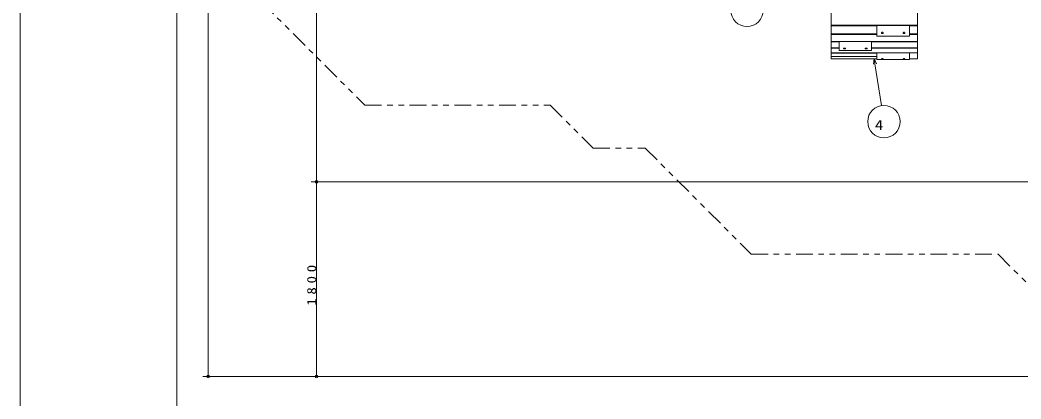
# Model space of a CAD drawing. Units: millimetres on the paper. Extents: x 0 to 420, y -594 to 297.
# Drawn here: x 0 to 178.8, y 94.7 to 162.4 of the extents above; entities that cross this region are included whole.
import ezdxf
from ezdxf.enums import TextEntityAlignment as Align

# ---------------------------------------------------------------- set-up
doc = ezdxf.new("R2010")
doc.units = ezdxf.units.MM
doc.linetypes.add('USER3', pattern=[8, 3, -1, 1, -1, 1, -1])
for name, color, linetype, lineweight in [('0_2', 7, 'Continuous', 13), ('2D', 7, 'Continuous', 13), ('2D_DIMENSION', 7, 'Continuous', 13), ('2D_OUTLINE', 7, 'USER3', 13), ('AM_5', 7, 'Continuous', 13), ('FMT', 7, 'Continuous', 13)]:
    doc.layers.add(name, color=color, linetype=linetype, lineweight=lineweight)
doc.styles.add('ＭＳ ゴシック', font='')
doc.styles.get('ＭＳ ゴシック').set_extended_font_data('MS Gothic')

msp = doc.modelspace()

# ---------------------------------------------------------------- linework, layer by layer
at = {"layer": '0_2'}
for p, q in [((0, 0), (0, 297)), ((52.961, 133.497), (52.961, 133.98)), ((52.963, 133.489), (52.963, 133.006)), ((33.601, 98.733), (33.601, 99.215)), ((52.963, 98.733), (52.963, 99.215))]:
    msp.add_line(p, q, dxfattribs=at)
for centre in [(52.961, 133.497), (52.963, 133.489), (33.601, 98.733), (52.963, 98.733)]:
    msp.add_circle(centre, 0.241, dxfattribs=at)
at = {"layer": '2D'}
for p, q in [((144.881, 155.469), (144.881, 174.444)), ((160.332, 155.469), (160.332, 174.441)), ((144.881, 161.453), (160.332, 161.453)), ((144.881, 161.343), (153.089, 161.343)), ((153.089, 161.411), (153.089, 159.495)), ((158.883, 161.411), (153.089, 161.411)), ((158.883, 161.411), (158.883, 159.495)), ((158.883, 161.343), (160.332, 161.343)), ((144.881, 159.909), (153.089, 159.909)), ((144.881, 159.811), (153.089, 159.811)), ((158.883, 159.495), (153.089, 159.495)), ((153.894, 160.102), (153.891, 160.079)), ((153.891, 160.079), (153.894, 160.057)), ((153.903, 160.124), (153.894, 160.102)), ((153.894, 160.057), (153.903, 160.035)), ((153.918, 160.144), (153.903, 160.124)), ((153.903, 160.035), (153.918, 160.015)), ((153.939, 160.162), (153.918, 160.144)), ((153.918, 160.015), (153.939, 159.997)), ((153.964, 160.176), (153.939, 160.162)), ((153.939, 159.997), (153.964, 159.983)), ((153.992, 160.187), (153.964, 160.176)), ((153.964, 159.983), (153.992, 159.972)), ((154.023, 160.193), (153.992, 160.187)), ((153.992, 159.972), (154.023, 159.966)), ((154.055, 160.196), (154.023, 160.193)), ((154.023, 159.966), (154.055, 159.963)), ((154.087, 160.193), (154.055, 160.196)), ((154.055, 159.963), (154.087, 159.966)), ((154.118, 160.187), (154.087, 160.193)), ((154.087, 159.966), (154.118, 159.972)), ((154.146, 160.176), (154.118, 160.187)), ((154.118, 159.972), (154.146, 159.983)), ((154.171, 160.162), (154.146, 160.176)), ((154.146, 159.983), (154.171, 159.997)), ((154.191, 160.144), (154.171, 160.162)), ((154.171, 159.997), (154.191, 160.015)), ((154.206, 160.124), (154.191, 160.144)), ((154.191, 160.015), (154.206, 160.035)), ((154.216, 160.102), (154.206, 160.124)), ((154.206, 160.035), (154.216, 160.057)), ((154.219, 160.079), (154.216, 160.102)), ((154.216, 160.057), (154.219, 160.079)), ((157.756, 160.102), (157.753, 160.079)), ((157.753, 160.079), (157.756, 160.057)), ((157.766, 160.124), (157.756, 160.102)), ((157.756, 160.057), (157.766, 160.035)), ((157.781, 160.144), (157.766, 160.124)), ((157.766, 160.035), (157.781, 160.015)), ((157.801, 160.162), (157.781, 160.144)), ((157.781, 160.015), (157.801, 159.997)), ((157.826, 160.176), (157.801, 160.162)), ((157.801, 159.997), (157.826, 159.983)), ((157.855, 160.187), (157.826, 160.176)), ((157.826, 159.983), (157.855, 159.972)), ((157.885, 160.193), (157.855, 160.187)), ((157.855, 159.972), (157.885, 159.966)), ((157.917, 160.196), (157.885, 160.193)), ((157.885, 159.966), (157.917, 159.963)), ((157.949, 160.193), (157.917, 160.196)), ((157.917, 159.963), (157.949, 159.966)), ((157.98, 160.187), (157.949, 160.193)), ((157.949, 159.966), (157.98, 159.972)), ((158.009, 160.176), (157.98, 160.187)), ((157.98, 159.972), (158.009, 159.983)), ((158.034, 160.162), (158.009, 160.176)), ((158.009, 159.983), (158.034, 159.997)), ((158.054, 160.144), (158.034, 160.162)), ((158.034, 159.997), (158.054, 160.015)), ((158.069, 160.124), (158.054, 160.144)), ((158.054, 160.015), (158.069, 160.035)), ((158.078, 160.102), (158.069, 160.124)), ((158.069, 160.035), (158.078, 160.057)), ((158.082, 160.079), (158.078, 160.102)), ((158.078, 160.057), (158.082, 160.079)), ((158.883, 159.909), (160.332, 159.909)), ((158.883, 159.811), (160.332, 159.811)), ((144.881, 158.56), (160.332, 158.56)), ((144.881, 158.476), (146.329, 158.476)), ((144.881, 157.427), (146.329, 157.427)), ((144.881, 157.358), (146.329, 157.358)), ((146.329, 158.526), (146.329, 156.958)), ((152.123, 158.526), (146.329, 158.526)), ((147.204, 157.361), (147.179, 157.35)), ((147.232, 157.369), (147.204, 157.361)), ((147.263, 157.374), (147.232, 157.369)), ((147.295, 157.375), (147.263, 157.374)), ((147.327, 157.374), (147.295, 157.375)), ((147.358, 157.369), (147.327, 157.374)), ((147.386, 157.361), (147.358, 157.369)), ((147.411, 157.35), (147.386, 157.361)), ((151.067, 157.361), (151.042, 157.35)), ((151.095, 157.369), (151.067, 157.361)), ((151.126, 157.374), (151.095, 157.369)), ((151.158, 157.375), (151.126, 157.374)), ((151.19, 157.374), (151.158, 157.375)), ((151.221, 157.369), (151.19, 157.374)), ((151.249, 157.361), (151.221, 157.369)), ((151.274, 157.35), (151.249, 157.361)), ((152.123, 158.526), (152.123, 156.958)), ((152.123, 158.476), (160.332, 158.476)), ((152.123, 157.427), (160.332, 157.427)), ((152.123, 157.358), (160.332, 157.358)), ((160.332, 156.546), (144.881, 156.546)), ((144.881, 156.473), (153.089, 156.473)), ((144.881, 155.835), (153.089, 155.835)), ((152.123, 156.958), (146.329, 156.958)), ((147.134, 157.307), (147.131, 157.29)), ((147.131, 157.29), (147.134, 157.274)), ((147.143, 157.323), (147.134, 157.307)), ((147.134, 157.274), (147.143, 157.258)), ((147.159, 157.338), (147.143, 157.323)), ((147.143, 157.258), (147.159, 157.243)), ((147.179, 157.35), (147.159, 157.338)), ((147.159, 157.243), (147.179, 157.23)), ((147.179, 157.23), (147.204, 157.22)), ((147.204, 157.22), (147.232, 157.212)), ((147.232, 157.212), (147.263, 157.207)), ((147.263, 157.207), (147.295, 157.205)), ((147.295, 157.205), (147.327, 157.207)), ((147.327, 157.207), (147.358, 157.212)), ((147.358, 157.212), (147.386, 157.22)), ((147.386, 157.22), (147.411, 157.23)), ((147.432, 157.338), (147.411, 157.35)), ((147.411, 157.23), (147.432, 157.243)), ((147.447, 157.323), (147.432, 157.338)), ((147.432, 157.243), (147.447, 157.258)), ((147.456, 157.307), (147.447, 157.323)), ((147.447, 157.258), (147.456, 157.274)), ((147.459, 157.29), (147.456, 157.307)), ((147.456, 157.274), (147.459, 157.29)), ((150.997, 157.307), (150.994, 157.29)), ((150.994, 157.29), (150.997, 157.274)), ((151.006, 157.323), (150.997, 157.307)), ((150.997, 157.274), (151.006, 157.258)), ((151.021, 157.338), (151.006, 157.323)), ((151.006, 157.258), (151.021, 157.243)), ((151.042, 157.35), (151.021, 157.338)), ((151.021, 157.243), (151.042, 157.23)), ((151.042, 157.23), (151.067, 157.22)), ((151.067, 157.22), (151.095, 157.212)), ((151.095, 157.212), (151.126, 157.207)), ((151.126, 157.207), (151.158, 157.205)), ((151.158, 157.205), (151.19, 157.207)), ((151.19, 157.207), (151.221, 157.212)), ((151.221, 157.212), (151.249, 157.22)), ((151.249, 157.22), (151.274, 157.23)), ((151.294, 157.338), (151.274, 157.35)), ((151.274, 157.23), (151.294, 157.243)), ((151.309, 157.323), (151.294, 157.338)), ((151.294, 157.243), (151.309, 157.258)), ((151.319, 157.307), (151.309, 157.323)), ((151.309, 157.258), (151.319, 157.274)), ((151.322, 157.29), (151.319, 157.307)), ((151.319, 157.274), (151.322, 157.29)), ((153.089, 156.502), (153.089, 155.329)), ((158.883, 156.502), (153.089, 156.502)), ((158.883, 156.502), (158.883, 155.329)), ((144.881, 155.469), (153.089, 155.469)), ((158.883, 155.329), (153.089, 155.329)), ((153.894, 155.444), (153.891, 155.434)), ((153.891, 155.434), (153.894, 155.425)), ((153.903, 155.453), (153.894, 155.444)), ((153.894, 155.425), (153.903, 155.416)), ((153.918, 155.461), (153.903, 155.453)), ((153.903, 155.416), (153.918, 155.407)), ((153.939, 155.469), (153.918, 155.461)), ((153.918, 155.407), (153.939, 155.4)), ((153.964, 155.475), (153.939, 155.469)), ((153.939, 155.4), (153.964, 155.394)), ((153.992, 155.479), (153.964, 155.475)), ((153.964, 155.394), (153.992, 155.389)), ((154.023, 155.482), (153.992, 155.479)), ((153.992, 155.389), (154.023, 155.386)), ((154.055, 155.483), (154.023, 155.482)), ((154.023, 155.386), (154.055, 155.385)), ((154.087, 155.482), (154.055, 155.483)), ((154.055, 155.385), (154.087, 155.386)), ((154.118, 155.479), (154.087, 155.482)), ((154.087, 155.386), (154.118, 155.389)), ((154.146, 155.475), (154.118, 155.479)), ((154.118, 155.389), (154.146, 155.394)), ((154.171, 155.469), (154.146, 155.475)), ((154.146, 155.394), (154.171, 155.4)), ((154.191, 155.461), (154.171, 155.469)), ((154.171, 155.4), (154.191, 155.407)), ((154.206, 155.453), (154.191, 155.461)), ((154.191, 155.407), (154.206, 155.416)), ((154.216, 155.444), (154.206, 155.453)), ((154.206, 155.416), (154.216, 155.425)), ((154.219, 155.434), (154.216, 155.444)), ((154.216, 155.425), (154.219, 155.434)), ((157.756, 155.444), (157.753, 155.434)), ((157.753, 155.434), (157.756, 155.425)), ((157.766, 155.453), (157.756, 155.444)), ((157.756, 155.425), (157.766, 155.416)), ((157.781, 155.461), (157.766, 155.453)), ((157.766, 155.416), (157.781, 155.407)), ((157.801, 155.469), (157.781, 155.461)), ((157.781, 155.407), (157.801, 155.4)), ((157.826, 155.475), (157.801, 155.469)), ((157.801, 155.4), (157.826, 155.394)), ((157.855, 155.479), (157.826, 155.475)), ((157.826, 155.394), (157.855, 155.389)), ((157.885, 155.482), (157.855, 155.479)), ((157.855, 155.389), (157.885, 155.386)), ((157.917, 155.483), (157.885, 155.482)), ((157.885, 155.386), (157.917, 155.385)), ((157.949, 155.482), (157.917, 155.483)), ((157.917, 155.385), (157.949, 155.386)), ((157.98, 155.479), (157.949, 155.482)), ((157.949, 155.386), (157.98, 155.389)), ((158.009, 155.475), (157.98, 155.479)), ((157.98, 155.389), (158.009, 155.394)), ((158.034, 155.469), (158.009, 155.475)), ((158.009, 155.394), (158.034, 155.4)), ((158.054, 155.461), (158.034, 155.469)), ((158.034, 155.4), (158.054, 155.407)), ((158.069, 155.453), (158.054, 155.461)), ((158.054, 155.407), (158.069, 155.416)), ((158.078, 155.444), (158.069, 155.453)), ((158.069, 155.416), (158.078, 155.425)), ((158.082, 155.434), (158.078, 155.444)), ((158.078, 155.425), (158.082, 155.434)), ((158.883, 155.469), (160.332, 155.469))]:
    msp.add_line(p, q, dxfattribs=at)
at = {"layer": '2D_DIMENSION'}
for p, q in [((33.601, 245.912), (33.601, 99.215)), ((52.961, 211.125), (52.961, 133.98)), ((209.535, 133.497), (51.995, 133.497)), ((209.522, 133.489), (51.997, 133.489)), ((52.963, 133.006), (52.963, 99.215)), ((194.627, 98.733), (32.635, 98.733)), ((194.627, 98.733), (51.997, 98.733))]:
    msp.add_line(p, q, dxfattribs=at)
at = {"layer": '2D_OUTLINE'}
for p, q in [((37.479, 171.282), (61.594, 147.167)), ((61.594, 147.167), (94.72, 147.167)), ((94.72, 147.167), (102.37, 139.517)), ((102.37, 139.517), (111.669, 139.517)), ((111.669, 139.517), (130.621, 120.565)), ((130.621, 120.565), (174.726, 120.565)), ((174.726, 120.565), (196.558, 98.733))]:
    msp.add_line(p, q, dxfattribs=at)
at = {"layer": 'AM_5'}
for p, q in [((152.58, 155.486), (152.473, 154.493)), ((152.984, 154.572), (152.58, 155.486)), ((152.728, 154.532), (152.58, 155.486)), ((153.884, 147.095), (152.728, 154.532))]:
    msp.add_line(p, q, dxfattribs=at)
for centre in [(129.877, 164.126), (154.329, 144.232)]:
    msp.add_circle(centre, 2.897, dxfattribs=at)
at = {"layer": 'FMT'}
msp.add_line((28, 20), (28, 277), dxfattribs=at)

# ---------------------------------------------------------------- texts
at = {"layer": '2D_DIMENSION', "insert": (52.931, 111.351), "char_height": 1.628, "attachment_point": 7, "rotation": 90, "style": 'ＭＳ ゴシック'}
msp.add_mtext('\\T1.5;\\W1.2;1800', dxfattribs=at)
at = {"layer": 'AM_5', "style": 'ＭＳ ゴシック', "width": 1.25}
msp.add_text('4', height=1.77, dxfattribs=at).set_placement((152.719, 142.22), align=Align.BOTTOM_LEFT)

doc.saveas('drawing.dxf')
